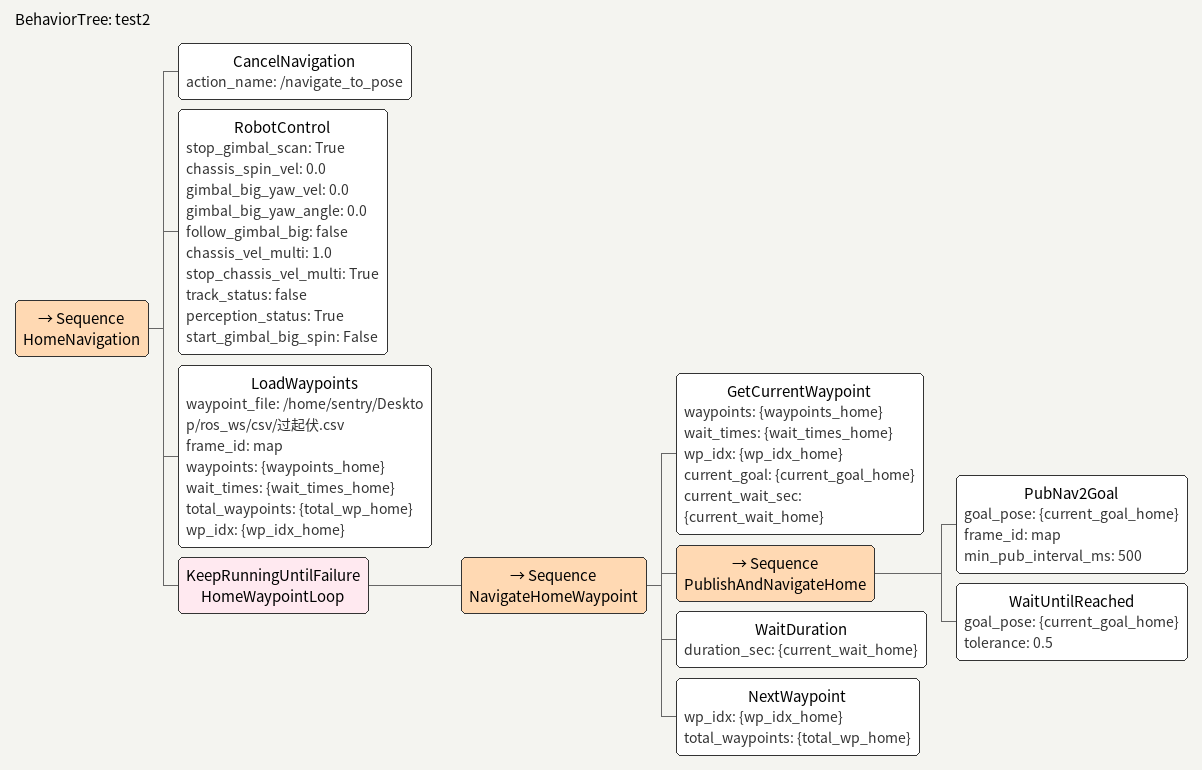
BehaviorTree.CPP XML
<?xml version="1.0" encoding="UTF-8"?>
<root BTCPP_format="4"
      main_tree_to_execute="test2">
  <BehaviorTree ID="test2">
    <Sequence name="HomeNavigation">
      <CancelNavigation action_name="/navigate_to_pose"/>
      <RobotControl stop_gimbal_scan="True"
                    chassis_spin_vel="0.0"
                    gimbal_big_yaw_vel="0.0"
                    gimbal_big_yaw_angle="0.0"
                    follow_gimbal_big="false"
                    chassis_vel_multi="1.0"
                    stop_chassis_vel_multi="True"
                    track_status="false"
                    perception_status="True"
                    start_gimbal_big_spin="False"/>
      <LoadWaypoints waypoint_file="/home/sentry/Desktop/ros_ws/csv/过起伏.csv"
                     frame_id="map"
                     waypoints="{waypoints_home}"
                     wait_times="{wait_times_home}"
                     total_waypoints="{total_wp_home}"
                     wp_idx="{wp_idx_home}"/>
      <KeepRunningUntilFailure name="HomeWaypointLoop">
        <Sequence name="NavigateHomeWaypoint">
          <GetCurrentWaypoint waypoints="{waypoints_home}"
                              wait_times="{wait_times_home}"
                              wp_idx="{wp_idx_home}"
                              current_goal="{current_goal_home}"
                              current_wait_sec="{current_wait_home}"/>
          <Sequence name="PublishAndNavigateHome">
            <PubNav2Goal goal_pose="{current_goal_home}"
                         frame_id="map"
                         min_pub_interval_ms="500"/>
            <WaitUntilReached goal_pose="{current_goal_home}"
                              tolerance="0.5"/>
          </Sequence>
          <WaitDuration duration_sec="{current_wait_home}"/>
          <NextWaypoint wp_idx="{wp_idx_home}"
                        total_waypoints="{total_wp_home}"/>
        </Sequence>
      </KeepRunningUntilFailure>
    </Sequence>
  </BehaviorTree>

</root>
